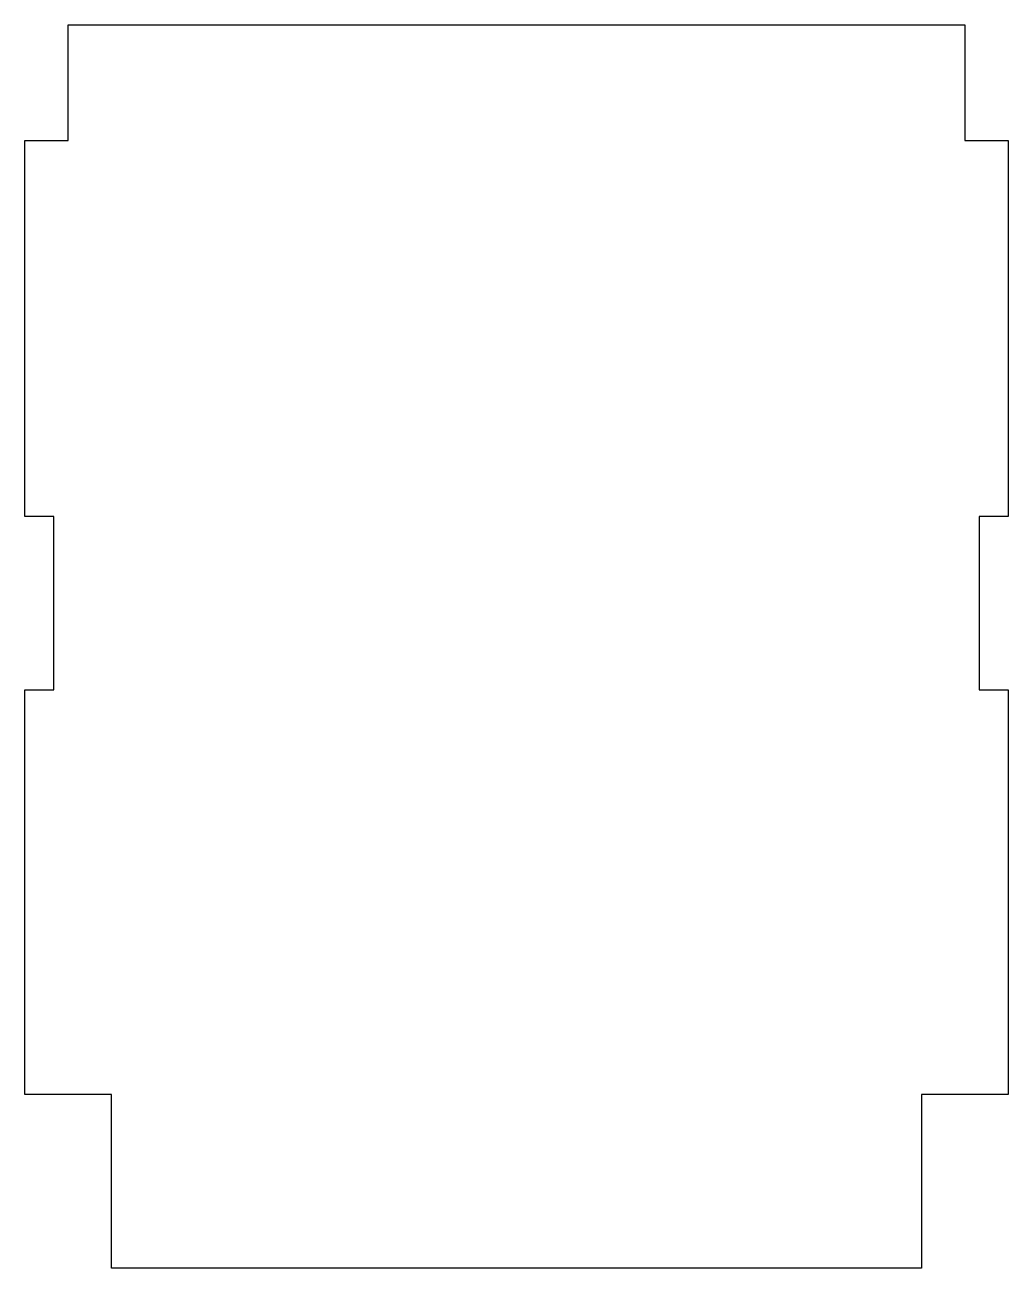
# Model space of a CAD drawing. Extents: x -17 to 17, y -21.5 to 21.5.
import ezdxf

# ---------------------------------------------------------------- set-up
doc = ezdxf.new("R2010")
doc.units = 0
doc.layers.add('LAYER0', color=7, linetype='CONTINUOUS')

msp = doc.modelspace()

# ---------------------------------------------------------------- linework, layer by layer
at = {"layer": 'LAYER0'}
for p, q in [((-15.5, 17.5), (-15.5, 21.5)), ((-15.5, 21.5), (15.5, 21.5)), ((15.5, 21.5), (15.5, 17.5)), ((-17, 4.5), (-17, 17.5)), ((-17, 17.5), (-15.5, 17.5)), ((15.5, 17.5), (17, 17.5)), ((17, 17.5), (17, 4.5)), ((-16, 4.5), (-17, 4.5)), ((-16, -1.5), (-16, 4.5)), ((17, 4.5), (16, 4.5)), ((16, 4.5), (16, -1.5)), ((-17, -15.5), (-17, -1.5)), ((-17, -1.5), (-16, -1.5)), ((16, -1.5), (17, -1.5)), ((17, -1.5), (17, -15.5)), ((-14, -15.5), (-17, -15.5)), ((-14, -21.5), (-14, -15.5)), ((17, -15.5), (14, -15.5)), ((14, -15.5), (14, -21.5)), ((14, -21.5), (-14, -21.5))]:
    msp.add_line(p, q, dxfattribs=at)

doc.saveas('drawing.dxf')
